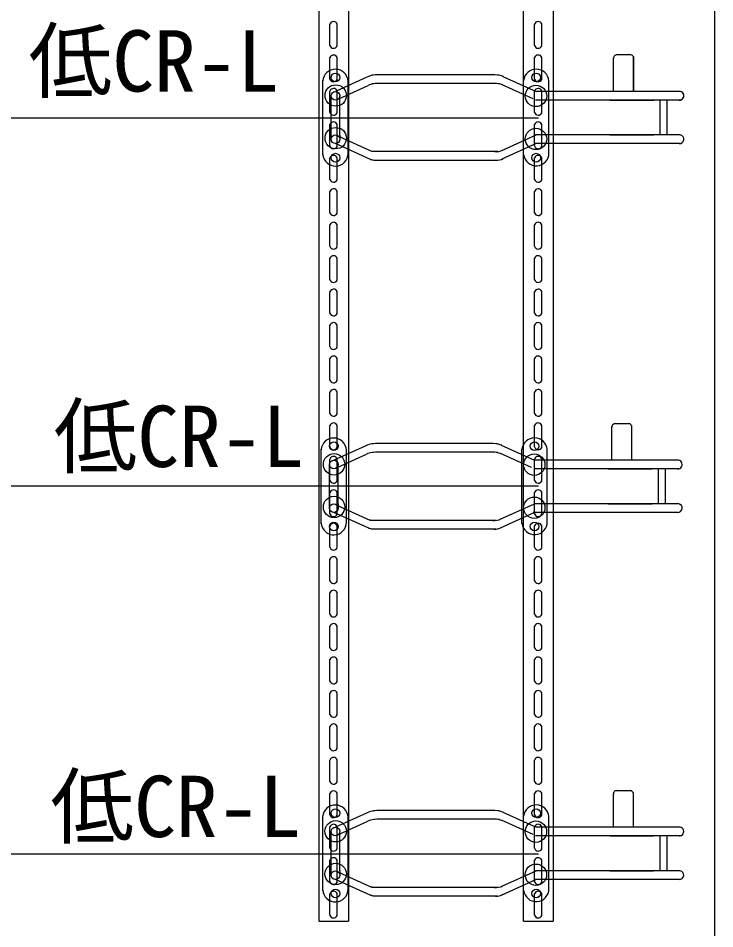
# Model space of a CAD drawing. Units: millimetres, scale not verified. Extents: x -11314 to -2111, y 1572 to 9628.
# Drawn here: x -3198 to -2156, y 3511 to 4872 of the extents above; entities that cross this region are included whole.
import ezdxf
from ezdxf.enums import TextEntityAlignment as Align

# ---------------------------------------------------------------- set-up
doc = ezdxf.new("R2010")
doc.units = ezdxf.units.MM
doc.header["$LTSCALE"] = 50
doc.layers.add('0-0', color=7, linetype='Continuous')
doc.styles.add('ＭＳ ゴシック', font='')
doc.styles.get('ＭＳ ゴシック').set_extended_font_data('MS Gothic')

msp = doc.modelspace()

# ---------------------------------------------------------------- linework, layer by layer
at = {"layer": '0-0'}
for p, q in [((-2156.48, 2169.93), (-2156.48, 6128.91)), ((-2748.54, 5921.58), (-2748.54, 3521.83)), ((-2704.14, 5921.58), (-2704.14, 3521.87)), ((-2704.14, 5921.58), (-2704.14, 3521.87)), ((-2442.69, 5921.58), (-2442.69, 3521.83)), ((-2398.29, 5921.58), (-2398.29, 3521.87)), ((-2398.29, 5921.58), (-2398.29, 3521.87)), ((-2731.85, 4830.93), (-2731.85, 4862.99)), ((-2720.85, 4830.42), (-2720.85, 4863.24)), ((-2426, 4830.93), (-2426, 4862.99)), ((-2415, 4830.42), (-2414.99, 4863.24)), ((-2731.84, 4780.96), (-2731.84, 4813.03)), ((-2720.84, 4780.45), (-2720.84, 4813.27)), ((-2425.99, 4780.96), (-2425.99, 4813.03)), ((-2414.99, 4780.45), (-2414.98, 4813.27)), ((-2307.93, 4762.13), (-2307.93, 4812.34)), ((-2282.46, 4817.03), (-2303.44, 4817.03)), ((-2277.93, 4762.03), (-2277.93, 4812.7)), ((-2277.71, 4762.54), (-2277.71, 4814.4)), ((-2742.44, 4667.35), (-2742.44, 4779.39)), ((-2676.75, 4783.62), (-2723.43, 4762.4)), ((-2485.34, 4787.4), (-2661.13, 4787.4)), ((-2473.13, 4784.98), (-2423.44, 4762.4)), ((-2442.44, 4667.28), (-2442.44, 4778.86)), ((-2404.44, 4666.21), (-2404.44, 4779.82)), ((-2718.58, 4751.58), (-2674.74, 4771.54)), ((-2704.44, 4669.37), (-2704.44, 4777.55)), ((-2487.07, 4774.4), (-2660.85, 4774.4)), ((-2483.02, 4774.26), (-2487.55, 4774.36)), ((-2473.38, 4772.14), (-2478.3, 4773.68)), ((-2427.97, 4751.46), (-2474.1, 4772.43)), ((-2731.84, 4730.94), (-2731.84, 4763)), ((-2729.94, 4690.28), (-2729.94, 4756.82)), ((-2720.84, 4730.43), (-2720.84, 4763.25)), ((-2716.94, 4697.23), (-2716.94, 4755.61)), ((-2425.99, 4730.94), (-2425.99, 4763)), ((-2208.1, 4762.4), (-2423.61, 4762.4)), ((-2414.99, 4730.43), (-2414.98, 4763.25)), ((-2207.7, 4749.4), (-2424.29, 4749.4)), ((-2423.47, 4749.42), (-2423.75, 4749.54)), ((-2237.94, 4697.39), (-2237.94, 4749.42)), ((-2227.71, 4697.81), (-2227.71, 4749.47)), ((-2227.71, 4698.29), (-2227.71, 4749.41)), ((-3915.02, 4722.85), (-2425.27, 4722.85)), ((-3912.82, 4722.8), (-2420.04, 4722.8)), ((-2731.84, 4680.86), (-2731.84, 4712.93)), ((-2720.84, 4680.35), (-2720.84, 4713.17)), ((-2425.99, 4680.86), (-2425.99, 4712.93)), ((-2414.99, 4680.35), (-2414.98, 4713.17)), ((-2716.96, 4697.19), (-2716.96, 4690.28)), ((-2474.63, 4674.14), (-2423.44, 4697.41)), ((-2207.88, 4697.4), (-2424.32, 4697.4)), ((-2729.94, 4688.67), (-2729.94, 4688.72)), ((-2671.24, 4660.67), (-2723.42, 4684.38)), ((-2718.84, 4695.32), (-2669.6, 4672.93)), ((-2423.45, 4684.4), (-2474.72, 4661.09)), ((-2209.27, 4684.4), (-2425.28, 4684.4)), ((-2480.62, 4672.4), (-2667.35, 4672.4)), ((-2731.84, 4630.87), (-2731.84, 4662.93)), ((-2720.84, 4630.36), (-2720.84, 4663.18)), ((-2665.63, 4659.37), (-2667.09, 4659.52)), ((-2480.92, 4659.4), (-2665.8, 4659.4)), ((-2425.99, 4630.87), (-2425.99, 4662.93)), ((-2414.99, 4630.36), (-2414.98, 4663.18)), ((-2731.84, 4580.9), (-2731.84, 4612.97)), ((-2720.84, 4580.4), (-2720.84, 4613.21)), ((-2425.99, 4580.9), (-2425.99, 4612.97)), ((-2414.99, 4580.4), (-2414.98, 4613.21)), ((-2731.84, 4530.88), (-2731.84, 4562.94)), ((-2720.84, 4530.37), (-2720.84, 4563.19)), ((-2425.99, 4530.88), (-2425.99, 4562.94)), ((-2414.99, 4530.37), (-2414.98, 4563.19)), ((-2731.84, 4480.89), (-2731.84, 4512.95)), ((-2720.84, 4480.38), (-2720.84, 4513.2)), ((-2425.99, 4480.89), (-2425.99, 4512.95)), ((-2414.99, 4480.38), (-2414.98, 4513.2)), ((-2731.84, 4430.9), (-2731.84, 4462.96)), ((-2720.84, 4430.39), (-2720.84, 4463.2)), ((-2425.99, 4430.9), (-2425.99, 4462.96)), ((-2414.99, 4430.39), (-2414.98, 4463.2)), ((-2731.84, 4380.87), (-2731.84, 4412.93)), ((-2720.84, 4380.36), (-2720.84, 4413.18)), ((-2425.99, 4380.87), (-2425.99, 4412.93)), ((-2414.99, 4380.36), (-2414.98, 4413.18)), ((-2731.84, 4330.88), (-2731.84, 4362.94)), ((-2720.84, 4330.37), (-2720.84, 4363.19)), ((-2425.99, 4330.88), (-2425.99, 4362.94)), ((-2414.99, 4330.37), (-2414.98, 4363.19)), ((-2731.84, 4280.91), (-2731.84, 4312.97)), ((-2720.84, 4280.4), (-2720.84, 4313.22)), ((-2425.99, 4280.91), (-2425.99, 4312.97)), ((-2414.99, 4280.4), (-2414.98, 4313.22)), ((-2731.84, 4230.89), (-2731.84, 4262.95)), ((-2720.84, 4230.38), (-2720.84, 4263.2)), ((-2425.99, 4230.89), (-2425.99, 4262.95)), ((-2414.99, 4230.38), (-2414.98, 4263.2)), ((-2310.45, 4210.8), (-2310.45, 4261.01)), ((-2284.97, 4265.7), (-2305.95, 4265.7)), ((-2280.45, 4210.7), (-2280.45, 4261.37)), ((-2280.23, 4211.21), (-2280.23, 4263.07)), ((-2487.85, 4236.07), (-2663.64, 4236.07)), ((-2475.64, 4233.65), (-2425.96, 4211.07)), ((-2744.95, 4116.01), (-2744.95, 4228.06)), ((-2679.26, 4232.29), (-2725.95, 4211.07)), ((-2721.09, 4200.25), (-2677.25, 4220.21)), ((-2706.95, 4118.04), (-2706.95, 4226.22)), ((-2489.59, 4223.07), (-2663.36, 4223.07)), ((-2485.54, 4222.93), (-2490.07, 4223.03)), ((-2475.9, 4220.81), (-2480.81, 4222.35)), ((-2430.48, 4200.13), (-2476.62, 4221.1)), ((-2444.95, 4115.95), (-2444.95, 4227.53)), ((-2406.95, 4114.88), (-2406.95, 4228.49)), ((-2731.84, 4180.87), (-2731.84, 4212.93)), ((-2720.84, 4180.36), (-2720.84, 4213.18)), ((-2210.61, 4211.07), (-2426.13, 4211.07)), ((-2425.99, 4180.87), (-2425.99, 4212.93)), ((-2414.99, 4180.36), (-2414.98, 4213.18)), ((-2732.45, 4138.95), (-2732.45, 4205.49)), ((-2719.45, 4145.9), (-2719.45, 4204.28)), ((-2210.22, 4198.07), (-2426.81, 4198.07)), ((-2425.99, 4198.09), (-2426.27, 4198.21)), ((-2240.45, 4146.06), (-2240.45, 4198.09)), ((-2230.23, 4146.48), (-2230.23, 4198.14)), ((-2230.23, 4146.96), (-2230.23, 4198.08)), ((-3916.22, 4172.67), (-2426.46, 4172.67)), ((-3912.82, 4172.8), (-2420.04, 4172.8)), ((-2731.84, 4130.88), (-2731.84, 4162.94)), ((-2720.84, 4130.37), (-2720.84, 4163.18)), ((-2425.99, 4130.88), (-2425.99, 4162.94)), ((-2414.99, 4130.37), (-2414.98, 4163.18)), ((-2721.36, 4143.99), (-2672.11, 4121.6)), ((-2719.48, 4145.86), (-2719.48, 4138.95)), ((-2477.14, 4122.81), (-2425.95, 4146.08)), ((-2210.4, 4146.07), (-2426.84, 4146.07)), ((-2732.45, 4137.34), (-2732.45, 4137.38)), ((-2673.76, 4109.34), (-2725.94, 4133.05)), ((-2425.96, 4133.07), (-2477.23, 4109.76)), ((-2211.79, 4133.07), (-2427.79, 4133.07)), ((-2731.84, 4080.91), (-2731.84, 4112.97)), ((-2720.84, 4080.4), (-2720.84, 4113.22)), ((-2483.14, 4121.07), (-2669.87, 4121.07)), ((-2425.99, 4080.91), (-2425.99, 4112.97)), ((-2414.99, 4080.4), (-2414.98, 4113.22)), ((-2668.14, 4108.04), (-2669.6, 4108.19)), ((-2483.43, 4108.07), (-2668.32, 4108.07)), ((-2731.84, 4030.89), (-2731.84, 4062.95)), ((-2720.84, 4030.38), (-2720.84, 4063.2)), ((-2425.99, 4030.89), (-2425.99, 4062.95)), ((-2414.99, 4030.38), (-2414.98, 4063.2)), ((-2731.84, 3980.87), (-2731.84, 4012.93)), ((-2720.84, 3980.36), (-2720.84, 4013.17)), ((-2425.99, 3980.87), (-2425.99, 4012.93)), ((-2414.99, 3980.36), (-2414.98, 4013.17)), ((-2731.84, 3930.87), (-2731.84, 3962.93)), ((-2720.84, 3930.36), (-2720.84, 3963.18)), ((-2425.99, 3930.87), (-2425.99, 3962.93)), ((-2414.99, 3930.36), (-2414.98, 3963.18)), ((-2731.84, 3880.91), (-2731.84, 3912.97)), ((-2720.84, 3880.4), (-2720.84, 3913.21)), ((-2425.99, 3880.91), (-2425.99, 3912.97)), ((-2414.99, 3880.4), (-2414.98, 3913.21)), ((-2731.84, 3830.91), (-2731.84, 3862.97)), ((-2720.84, 3830.4), (-2720.84, 3863.22)), ((-2425.99, 3830.91), (-2425.99, 3862.97)), ((-2414.99, 3830.4), (-2414.98, 3863.22)), ((-2731.84, 3780.89), (-2731.84, 3812.95)), ((-2720.84, 3780.38), (-2720.84, 3813.2)), ((-2425.99, 3780.89), (-2425.99, 3812.95)), ((-2414.99, 3780.38), (-2414.98, 3813.2)), ((-2731.84, 3730.9), (-2731.84, 3762.96)), ((-2720.84, 3730.39), (-2720.83, 3763.21)), ((-2425.98, 3730.9), (-2425.98, 3762.96)), ((-2414.98, 3730.39), (-2414.98, 3763.21)), ((-2282.6, 3717.07), (-2303.58, 3717.07)), ((-2731.86, 3680.89), (-2731.86, 3712.95)), ((-2720.86, 3680.38), (-2720.85, 3713.2)), ((-2426, 3680.89), (-2426, 3712.95)), ((-2415, 3680.38), (-2415, 3713.2)), ((-2308.07, 3662.17), (-2308.07, 3712.38)), ((-2278.07, 3662.08), (-2278.07, 3712.75)), ((-2277.85, 3662.59), (-2277.85, 3714.45)), ((-2742.57, 3567.39), (-2742.57, 3679.43)), ((-2676.89, 3683.66), (-2723.57, 3662.44)), ((-2704.57, 3569.42), (-2704.57, 3677.59)), ((-2485.48, 3687.44), (-2661.27, 3687.44)), ((-2473.27, 3685.03), (-2423.58, 3662.44)), ((-2442.57, 3567.32), (-2442.57, 3678.9)), ((-2404.57, 3566.25), (-2404.57, 3679.86)), ((-2731.83, 3630.92), (-2731.83, 3662.98)), ((-2720.83, 3630.41), (-2720.82, 3663.23)), ((-2718.72, 3651.62), (-2674.88, 3671.58)), ((-2487.21, 3674.44), (-2660.99, 3674.44)), ((-2483.16, 3674.3), (-2487.69, 3674.4)), ((-2473.52, 3672.18), (-2478.44, 3673.72)), ((-2428.11, 3651.5), (-2474.24, 3672.47)), ((-2425.97, 3630.92), (-2425.97, 3662.98)), ((-2208.24, 3662.44), (-2423.75, 3662.44)), ((-2414.97, 3630.41), (-2414.97, 3663.23)), ((-2730.07, 3590.32), (-2730.07, 3656.87)), ((-2717.07, 3597.27), (-2717.07, 3655.65)), ((-2207.84, 3649.44), (-2424.43, 3649.44)), ((-2423.61, 3649.46), (-2423.89, 3649.59)), ((-2238.07, 3597.43), (-2238.07, 3649.47)), ((-2227.85, 3597.86), (-2227.85, 3649.51)), ((-2227.85, 3598.34), (-2227.85, 3649.45)), ((-3915.16, 3622.89), (-2423.47, 3622.89)), ((-3912.82, 3622.8), (-2420.04, 3622.8)), ((-2731.85, 3580.92), (-2731.85, 3612.98)), ((-2720.85, 3580.41), (-2720.84, 3613.23)), ((-2425.99, 3580.92), (-2425.99, 3612.98)), ((-2414.99, 3580.41), (-2414.99, 3613.23)), ((-2718.98, 3595.36), (-2669.74, 3572.97)), ((-2717.1, 3597.23), (-2717.1, 3590.32)), ((-2474.77, 3574.18), (-2423.58, 3597.45)), ((-2208.02, 3597.44), (-2424.46, 3597.44)), ((-2730.07, 3588.71), (-2730.07, 3588.76)), ((-2671.38, 3560.72), (-2723.56, 3584.42)), ((-2423.59, 3584.44), (-2474.86, 3561.13)), ((-2209.41, 3584.44), (-2425.41, 3584.44)), ((-2480.76, 3572.44), (-2667.49, 3572.44)), ((-2731.84, 3530.89), (-2731.84, 3562.95)), ((-2720.84, 3530.38), (-2720.84, 3563.2)), ((-2665.77, 3559.42), (-2667.23, 3559.56)), ((-2481.06, 3559.44), (-2665.94, 3559.44)), ((-2425.99, 3530.89), (-2425.99, 3562.95)), ((-2414.99, 3530.38), (-2414.98, 3563.2)), ((-2748.32, 3521.85), (-2704.14, 3521.85)), ((-2442.47, 3521.85), (-2398.29, 3521.85))]:
    msp.add_line(p, q, dxfattribs=at)
at = {"layer": '0-0', "color": 4}
for p, q in [((-2564.54, 4774.4), (-2580.71, 4774.4)), ((-2313.38, 4749.4), (-2247.8, 4749.4)), ((-2313.38, 4697.4), (-2247.8, 4697.4)), ((-2564.54, 4672.4), (-2580.71, 4672.4)), ((-2567.05, 4223.07), (-2583.23, 4223.07)), ((-2315.89, 4198.07), (-2250.32, 4198.07)), ((-2315.89, 4146.07), (-2250.32, 4146.07)), ((-2567.05, 4121.07), (-2583.23, 4121.07)), ((-2564.67, 3674.44), (-2580.85, 3674.44)), ((-2313.52, 3649.44), (-2247.94, 3649.44)), ((-2313.52, 3597.44), (-2247.94, 3597.44)), ((-2564.67, 3572.44), (-2580.85, 3572.44))]:
    msp.add_line(p, q, dxfattribs=at)
at = {"layer": '0-0'}
for points in [[(-2661.29, 4787.33), (-2664.16, 4787.14), (-2666.8, 4786.86), (-2668.44, 4786.54), (-2672.43, 4785.38), (-2676.78, 4783.58)], [(-2472.51, 4784.77), (-2475.31, 4785.54), (-2478.68, 4786.7), (-2481.29, 4786.99), (-2485.34, 4787.28)], [(-2661.13, 4774.39), (-2664.28, 4774.19), (-2666.08, 4773.99), (-2668.44, 4773.6), (-2670.47, 4773), (-2672.55, 4772.36), (-2674.83, 4771.44)], [(-2478.39, 4773.78), (-2480.52, 4773.97), (-2482.83, 4774.26)], [(-2667.31, 4672.39), (-2667.83, 4672.44), (-2668.26, 4672.51), (-2668.41, 4672.53), (-2668.58, 4672.6), (-2668.91, 4672.7), (-2669.27, 4672.83), (-2669.62, 4672.94)], [(-2667.09, 4659.55), (-2668.04, 4659.69), (-2668.32, 4659.74), (-2669.52, 4660.13), (-2670.43, 4660.42), (-2671.06, 4660.62), (-2671.29, 4660.69)], [(-2663.8, 4236), (-2666.68, 4235.8), (-2669.31, 4235.52), (-2670.95, 4235.21), (-2674.95, 4234.05), (-2679.3, 4232.25)], [(-2475.03, 4233.44), (-2477.82, 4234.21), (-2481.2, 4235.37), (-2483.8, 4235.66), (-2487.85, 4235.95)], [(-2663.64, 4223.06), (-2666.8, 4222.86), (-2668.6, 4222.66), (-2670.95, 4222.26), (-2672.99, 4221.67), (-2675.07, 4221.03), (-2677.34, 4220.11)], [(-2480.91, 4222.45), (-2483.03, 4222.64), (-2485.34, 4222.93)], [(-2669.83, 4121.06), (-2670.35, 4121.11), (-2670.77, 4121.18), (-2670.92, 4121.2), (-2671.1, 4121.27), (-2671.42, 4121.37), (-2671.79, 4121.5), (-2672.14, 4121.61)], [(-2669.6, 4108.22), (-2670.56, 4108.36), (-2670.83, 4108.41), (-2672.04, 4108.8), (-2672.95, 4109.09), (-2673.57, 4109.29), (-2673.8, 4109.36)], [(-2661.43, 3687.38), (-2664.3, 3687.18), (-2666.94, 3686.9), (-2668.58, 3686.58), (-2672.57, 3685.42), (-2676.92, 3683.62)], [(-2472.65, 3684.81), (-2475.45, 3685.58), (-2478.82, 3686.74), (-2481.43, 3687.03), (-2485.48, 3687.32)], [(-2661.27, 3674.44), (-2664.42, 3674.24), (-2666.22, 3674.04), (-2668.58, 3673.64), (-2670.61, 3673.04), (-2672.69, 3672.4), (-2674.97, 3671.48)], [(-2478.53, 3673.82), (-2480.65, 3674.01), (-2482.97, 3674.3)], [(-2667.45, 3572.43), (-2667.97, 3572.48), (-2668.4, 3572.55), (-2668.55, 3572.57), (-2668.72, 3572.64), (-2669.04, 3572.75), (-2669.41, 3572.87), (-2669.76, 3572.99)], [(-2667.23, 3559.59), (-2668.18, 3559.74), (-2668.46, 3559.78), (-2669.66, 3560.17), (-2670.57, 3560.46), (-2671.19, 3560.66), (-2671.43, 3560.73)]]:
    msp.add_lwpolyline(points, dxfattribs=at)
for centre, radius in [((-2723.44, 4783.4), 6.5), ((-2423.44, 4783.4), 6.5), ((-2723.02, 4756.35), 16), ((-2423.78, 4755.77), 16), ((-2723.44, 4755.92), 6.5), ((-2723.02, 4692.57), 16), ((-2723.48, 4690.86), 6.5), ((-2423.78, 4691.41), 16), ((-2723.44, 4663.39), 6.5), ((-2423.44, 4663.4), 6.5), ((-2725.95, 4232.07), 6.5), ((-2425.96, 4232.07), 6.5), ((-2725.53, 4205.02), 16), ((-2426.3, 4204.44), 16), ((-2725.95, 4204.59), 6.5), ((-2725.53, 4141.23), 16), ((-2426.3, 4140.08), 16), ((-2725.99, 4139.53), 6.5), ((-2725.95, 4112.06), 6.5), ((-2425.95, 4112.07), 6.5), ((-2723.58, 3683.44), 6.5), ((-2423.58, 3683.44), 6.5), ((-2723.15, 3656.4), 16), ((-2723.58, 3655.96), 6.5), ((-2423.92, 3655.82), 16), ((-2723.15, 3592.61), 16), ((-2423.92, 3591.45), 16), ((-2723.62, 3590.9), 6.5), ((-2723.57, 3563.43), 6.5), ((-2423.58, 3563.45), 6.5)]:
    msp.add_circle(centre, radius, dxfattribs=at)
for centre, radius, start, end in [((-2726.3, 4860.95), 5.9, 23.03945, 159.49628), ((-2420.44, 4860.95), 5.9, 23.03945, 159.49628), ((-2726.26, 4832.81), 5.9, 198.57464, 335.3571), ((-2420.4, 4832.81), 5.9, 198.57464, 335.3571), ((-2726.29, 4810.98), 5.9, 23.03945, 159.49628), ((-2420.43, 4810.98), 5.9, 23.03945, 159.49628), ((-2302.98, 4812.16), 5, 72.21611, 184.23639), ((-2282.91, 4812.16), 5, 352.61396, 104.53446), ((-2723.6, 4776.65), 19, 2.13039, 175.49795), ((-2423.33, 4776.73), 19, 5.06571, 173.89508), ((-2726.25, 4782.84), 5.9, 198.57464, 335.3571), ((-2420.39, 4782.84), 5.9, 198.57464, 335.3571), ((-2726.29, 4760.96), 5.9, 23.03945, 159.49628), ((-2420.43, 4760.96), 5.9, 23.03945, 159.49628), ((-2209.21, 4755.95), 6.5, 265.91438, 96.67989), ((-2726.25, 4732.82), 5.9, 198.57464, 335.3571), ((-2420.39, 4732.82), 5.9, 198.57464, 335.3571), ((-2726.29, 4710.88), 5.9, 23.03945, 159.49628), ((-2420.43, 4710.88), 5.9, 23.03945, 159.49628), ((-2209.21, 4690.89), 6.5, 267.5583, 78.10054), ((-2723.5, 4669.91), 19, 184.73418, 359.99868), ((-2723.5, 4669.91), 19, 171.94817, 171.97833), ((-2726.25, 4682.74), 5.9, 198.57464, 335.3571), ((-2723.5, 4669.91), 19, 4.6594, 4.7176), ((-2483.1, 4692.3), 20, 262.13454, 298.74397), ((-2423.33, 4670.21), 19, 186.37365, 1.07338), ((-2420.39, 4682.74), 5.9, 198.57464, 335.3571), ((-2726.29, 4660.89), 5.9, 23.03945, 159.49628), ((-2482.87, 4679.46), 20, 267.01958, 299.85902), ((-2420.43, 4660.89), 5.9, 23.03945, 159.49628), ((-2726.25, 4632.75), 5.9, 198.57464, 335.3571), ((-2420.39, 4632.75), 5.9, 198.57464, 335.3571), ((-2726.29, 4610.92), 5.9, 23.03945, 159.49628), ((-2420.43, 4610.92), 5.9, 23.03945, 159.49628), ((-2726.25, 4582.78), 5.9, 198.57464, 335.3571), ((-2420.39, 4582.78), 5.9, 198.57464, 335.3571), ((-2726.29, 4560.9), 5.9, 23.03945, 159.49628), ((-2420.43, 4560.9), 5.9, 23.03945, 159.49628), ((-2726.25, 4532.76), 5.9, 198.57464, 335.3571), ((-2420.39, 4532.76), 5.9, 198.57464, 335.3571), ((-2726.29, 4510.91), 5.9, 23.03945, 159.49628), ((-2420.43, 4510.91), 5.9, 23.03945, 159.49628), ((-2726.25, 4482.77), 5.9, 198.57464, 335.3571), ((-2420.39, 4482.77), 5.9, 198.57464, 335.3571), ((-2726.29, 4460.91), 5.9, 23.03945, 159.49628), ((-2420.43, 4460.91), 5.9, 23.03945, 159.49628), ((-2726.25, 4432.78), 5.9, 198.57464, 335.3571), ((-2420.39, 4432.78), 5.9, 198.57464, 335.3571), ((-2726.29, 4410.89), 5.9, 23.03945, 159.49628), ((-2420.43, 4410.89), 5.9, 23.03945, 159.49628), ((-2726.25, 4382.75), 5.9, 198.57464, 335.3571), ((-2420.39, 4382.75), 5.9, 198.57464, 335.3571), ((-2726.29, 4360.9), 5.9, 23.03945, 159.49628), ((-2420.43, 4360.9), 5.9, 23.03945, 159.49628), ((-2726.25, 4332.76), 5.9, 198.57464, 335.3571), ((-2420.39, 4332.76), 5.9, 198.57464, 335.3571), ((-2726.29, 4310.93), 5.9, 23.03945, 159.49628), ((-2420.43, 4310.93), 5.9, 23.03945, 159.49628), ((-2726.25, 4282.79), 5.9, 198.57464, 335.3571), ((-2420.39, 4282.79), 5.9, 198.57464, 335.3571), ((-2726.29, 4260.91), 5.9, 23.03945, 159.49628), ((-2420.43, 4260.91), 5.9, 23.03945, 159.49628), ((-2305.5, 4260.83), 5, 72.21611, 184.23639), ((-2285.43, 4260.83), 5, 352.61396, 104.53446), ((-2726.11, 4225.32), 19, 2.13039, 175.49795), ((-2425.84, 4225.4), 19, 5.06571, 173.89508), ((-2726.25, 4232.77), 5.9, 198.57464, 335.3571), ((-2420.39, 4232.77), 5.9, 198.57464, 335.3571), ((-2726.29, 4210.89), 5.9, 23.03945, 159.49628), ((-2420.43, 4210.89), 5.9, 23.03945, 159.49628), ((-2211.73, 4204.62), 6.5, 265.91438, 96.67989), ((-2726.25, 4182.75), 5.9, 198.57464, 335.3571), ((-2420.39, 4182.75), 5.9, 198.57464, 335.3571), ((-2726.29, 4160.89), 5.9, 23.03945, 159.49628), ((-2420.43, 4160.89), 5.9, 23.03945, 159.49628), ((-2211.73, 4139.56), 6.5, 267.5583, 78.10054), ((-2726.25, 4132.76), 5.9, 198.57464, 335.3571), ((-2420.39, 4132.76), 5.9, 198.57464, 335.3571), ((-2726.02, 4118.58), 19, 184.73418, 359.99868), ((-2726.02, 4118.58), 19, 171.94817, 171.97833), ((-2726.29, 4110.93), 5.9, 23.03945, 159.49628), ((-2726.02, 4118.58), 19, 4.6594, 4.7176), ((-2485.62, 4140.97), 20, 262.13454, 298.74397), ((-2425.84, 4118.88), 19, 186.37365, 1.07338), ((-2420.43, 4110.93), 5.9, 23.03945, 159.49628), ((-2485.38, 4128.13), 20, 267.01958, 299.85902), ((-2726.25, 4082.79), 5.9, 198.57464, 335.3571), ((-2420.39, 4082.79), 5.9, 198.57464, 335.3571), ((-2726.29, 4060.9), 5.9, 23.03945, 159.49628), ((-2420.43, 4060.9), 5.9, 23.03945, 159.49628), ((-2726.25, 4032.77), 5.9, 198.57464, 335.3571), ((-2420.39, 4032.77), 5.9, 198.57464, 335.3571), ((-2726.29, 4010.88), 5.9, 23.03945, 159.49628), ((-2420.43, 4010.88), 5.9, 23.03945, 159.49628), ((-2726.25, 3982.75), 5.9, 198.57464, 335.3571), ((-2420.39, 3982.75), 5.9, 198.57464, 335.3571), ((-2726.29, 3960.89), 5.9, 23.03945, 159.49628), ((-2420.43, 3960.89), 5.9, 23.03945, 159.49628), ((-2726.25, 3932.75), 5.9, 198.57464, 335.3571), ((-2420.39, 3932.75), 5.9, 198.57464, 335.3571), ((-2726.29, 3910.92), 5.9, 23.03945, 159.49628), ((-2420.43, 3910.92), 5.9, 23.03945, 159.49628), ((-2726.25, 3882.79), 5.9, 198.57464, 335.3571), ((-2420.39, 3882.79), 5.9, 198.57464, 335.3571), ((-2726.29, 3860.93), 5.9, 23.03945, 159.49628), ((-2420.43, 3860.93), 5.9, 23.03945, 159.49628), ((-2726.25, 3832.79), 5.9, 198.57464, 335.3571), ((-2420.39, 3832.79), 5.9, 198.57464, 335.3571), ((-2726.29, 3810.91), 5.9, 23.03945, 159.49628), ((-2420.43, 3810.91), 5.9, 23.03945, 159.49628), ((-2726.25, 3782.77), 5.9, 198.57464, 335.3571), ((-2420.39, 3782.77), 5.9, 198.57464, 335.3571), ((-2726.29, 3760.92), 5.9, 23.03945, 159.49628), ((-2420.43, 3760.92), 5.9, 23.03945, 159.49628), ((-2726.25, 3732.78), 5.9, 198.57464, 335.3571), ((-2420.39, 3732.78), 5.9, 198.57464, 335.3571), ((-2726.3, 3710.91), 5.9, 23.03945, 159.49628), ((-2420.45, 3710.91), 5.9, 23.03945, 159.49628), ((-2303.12, 3712.2), 5, 72.21611, 184.23639), ((-2283.05, 3712.2), 5, 352.61396, 104.53446), ((-2723.73, 3676.69), 19, 2.13039, 175.49795), ((-2423.47, 3676.77), 19, 5.06571, 173.89508), ((-2726.26, 3682.77), 5.9, 198.57464, 335.3571), ((-2420.41, 3682.77), 5.9, 198.57464, 335.3571), ((-2726.27, 3660.94), 5.9, 23.03945, 159.49628), ((-2420.42, 3660.94), 5.9, 23.03945, 159.49628), ((-2209.35, 3655.99), 6.5, 265.91438, 96.67989), ((-2726.23, 3632.8), 5.9, 198.57464, 335.3571), ((-2420.38, 3632.8), 5.9, 198.57464, 335.3571), ((-2726.29, 3610.93), 5.9, 23.03945, 159.49628), ((-2420.44, 3610.93), 5.9, 23.03945, 159.49628), ((-2209.35, 3590.94), 6.5, 267.5583, 78.10054), ((-2726.25, 3582.8), 5.9, 198.57464, 335.3571), ((-2420.4, 3582.8), 5.9, 198.57464, 335.3571), ((-2723.64, 3569.95), 19, 184.73418, 359.99868), ((-2723.64, 3569.95), 19, 171.94817, 171.97833), ((-2726.29, 3560.9), 5.9, 23.03945, 159.49628), ((-2723.64, 3569.95), 19, 4.6594, 4.7176), ((-2483.24, 3592.34), 20, 262.13454, 298.74397), ((-2423.46, 3570.25), 19, 186.37365, 1.07338), ((-2420.44, 3560.9), 5.9, 23.03945, 159.49628), ((-2483.01, 3579.5), 20, 267.01958, 299.85902), ((-2726.25, 3532.77), 5.9, 198.57464, 335.3571), ((-2420.4, 3532.77), 5.9, 198.57464, 335.3571)]:
    msp.add_arc(centre, radius, start, end, dxfattribs=at)

# ---------------------------------------------------------------- texts
at = {"layer": '0-0', "color": 4, "style": 'ＭＳ ゴシック'}
for p in [(-3182.12, 4734.78), (-3144.71, 4173.56), (-3149.49, 3620.31)]:
    msp.add_text('低CR-L', height=91.64, dxfattribs=at).set_placement(p, align=Align.BOTTOM_LEFT)

doc.saveas('drawing.dxf')
